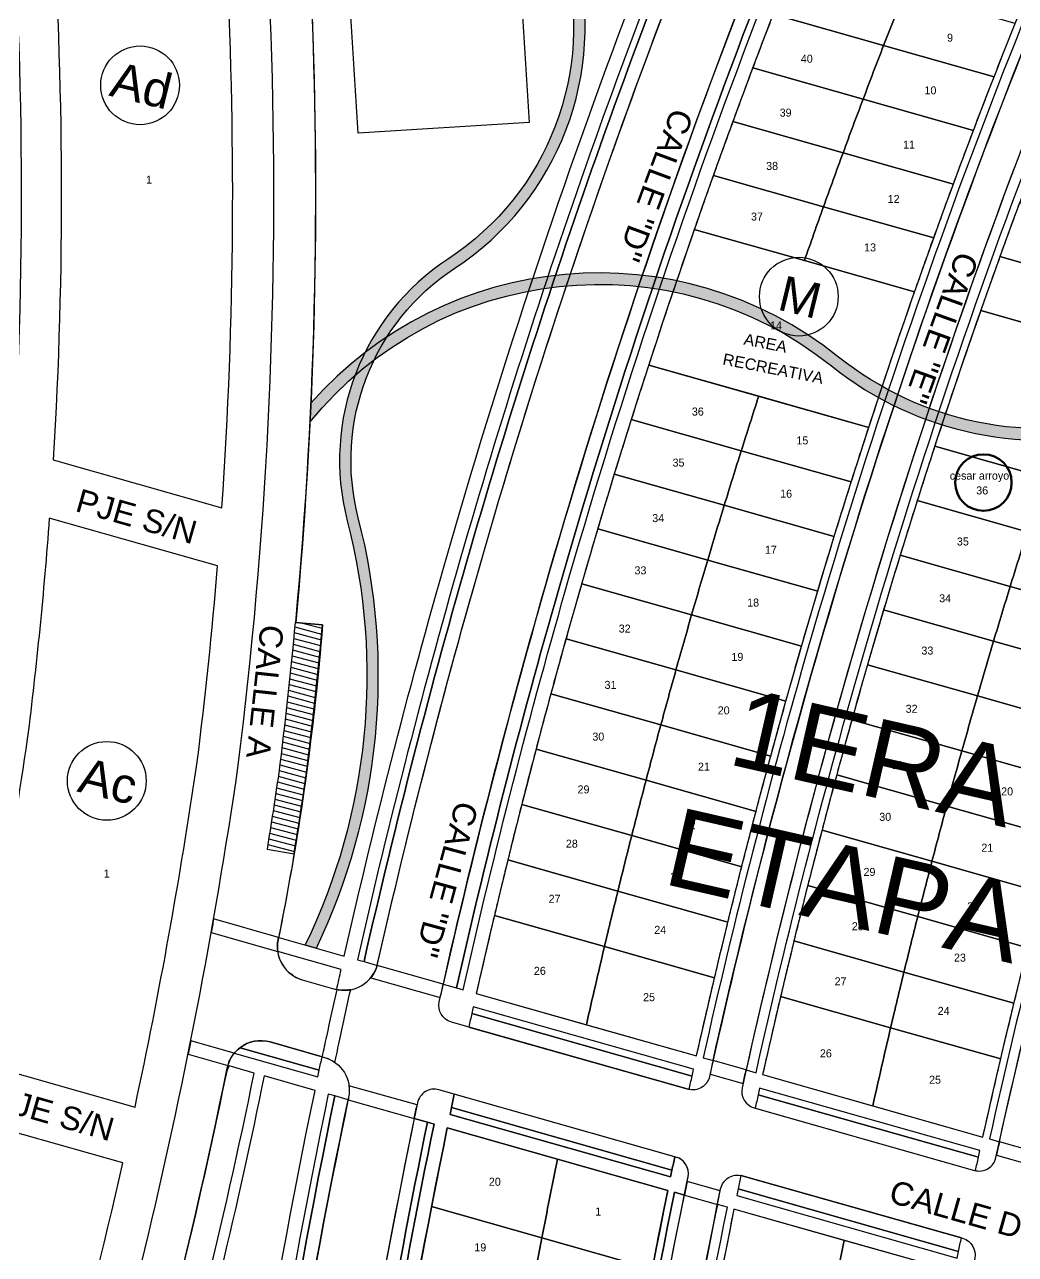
# Model space of a CAD drawing. Header units: millimetres. Extents: x 547073 to 557369, y 9424164 to 9429566.
# Drawn here: x 548640 to 548813.4, y 9428079.8 to 9428295 of the extents above; entities that cross this region are included whole.
import ezdxf

# ---------------------------------------------------------------- set-up
doc = ezdxf.new("R2010")
doc.units = ezdxf.units.MM
for name, color, linetype, lineweight in [('hatch', 252, 'Continuous', 0), ('MANZANAS', 1, 'Continuous', 30), ('polilinea lote', 201, 'Continuous', 25), ('trazado manzanas', 6, 'Continuous', 25)]:
    doc.layers.add(name, color=color, linetype=linetype, lineweight=lineweight)
for name, color, linetype in [('lineas limite cuadrantes', 7, 'Continuous'), ('lotes verdes', 84, 'Continuous'), ('NUMERACION', 1, 'Continuous'), ('TEXTO', 5, 'Continuous'), ('TEXTO-CATASTRO', 12, 'Continuous'), ('trazado vias 2', 9, 'Continuous')]:
    doc.layers.add(name, color=color, linetype=linetype)
doc.styles.add('KBYOZ', font='micross.ttf')
doc.styles.add('ROMANS', font='romans.shx', dxfattribs={"width": 1.1})

msp = doc.modelspace()

# ---------------------------------------------------------------- hatches: boundary and pattern name
at = {"layer": 'hatch'}
h = msp.add_hatch(color=256, dxfattribs=at)
h.dxf.hatch_style = 1
h.paths.add_polyline_path([(548773.815, 9428878.661, -0.1577477), (548791.511, 9428933.407, 0.0719773), (548801.284, 9428952.095, -0.1800297), (548799.596, 9428953.332, -0.0741071), (548789.89, 9428934.578, 0.1577477), (548771.815, 9428878.661, -0.0758209), (548765.852, 9428839.49, -0.05932), (548753.158, 9428811.133, 0.1424323), (548737.769, 9428752.449, 0.0166755), (548738.491, 9428740.395, 0.0859777), (548747.474, 9428707.261, -0.3062155), (548740.077, 9428660.848, 0.2473099), (548727.801, 9428616.044, -0.2519539), (548713.317, 9428564.942, 0.2519539), (548700.762, 9428520.645, -0.1879803), (548692.993, 9428470.657, 0.147332), (548686.805, 9428443.332), (548687.95, 9428436.147, 0.1613815), (548698.931, 9428414.949, 0.0854471), (548731.107, 9428392.826, -0.4558863), (548742.099, 9428355.094, 0.2105839), (548734.489, 9428306.996, -0.3226905), (548714.183, 9428254.029, 0.3212608), (548696.474, 9428208.191, -0.1777338), (548689.119, 9428133.977), (548691.072, 9428133.423, 0.1769096), (548698.41, 9428208.691, -0.3212608), (548715.28, 9428252.356, 0.3226905), (548736.423, 9428307.507, -0.2105839), (548743.781, 9428354.011, 0.4558863), (548731.945, 9428394.642, -0.0854471), (548700.327, 9428416.381, -0.1613815), (548689.925, 9428436.462), (548688.78, 9428443.646, -0.1457594), (548694.723, 9428469.653, 0.1879803), (548702.715, 9428521.077, -0.2519539), (548714.753, 9428563.55, 0.2519539), (548729.754, 9428616.476, -0.2473099), (548741.537, 9428659.481, 0.3062155), (548749.286, 9428708.106, -0.0859777), (548740.482, 9428740.582, -0.0166755), (548739.768, 9428752.502, -0.1424323), (548754.874, 9428810.106, 0.05932), (548767.762, 9428838.894, 0.0758209)])
h = msp.add_hatch(color=256, dxfattribs=at)
h.dxf.hatch_style = 1
h.paths.add_polyline_path([(548834.205, 9428224.441, -0.1745821), (548875.54, 9428221.354, 0.1049828), (548894.384, 9428217.317, -0.0853983), (548913.777, 9428213.943), (548939.896, 9428206.577), (548940.576, 9428208.463), (548914.385, 9428215.85, 0.0851118), (548894.387, 9428219.317, -0.1049828), (548876.356, 9428223.18, 0.1745821), (548833.669, 9428226.368, -0.2409021), (548782.47, 9428236.836, 0.4007419), (548690.067, 9428228.701, -0.0010228), (548689.91, 9428225.414, -0.4122475), (548781.221, 9428235.274, 0.2409021)])
at = {"layer": 'trazado vias 2'}
h = msp.add_hatch(dxfattribs=at)
h.set_pattern_fill('_USER', color=256, angle=345.01637, pattern_type=0)
h.set_pattern_definition([(345.01637, (544560.1004, 9424947.4501), (0.25854305, 0.96599974), [])])
edge = h.paths.add_edge_path()
edge.add_line((548692.148, 9428189.973), (548687.368, 9428190.416))
edge.add_arc((547880.087, 9428265.197), 810.737, 352.830143, 354.70764, ccw=False)
edge.add_arc((547741.071, 9428302.335), 953.5, 350.849811, 351.658466, ccw=False)
edge.add_line((548682.438, 9428150.707), (548687.177, 9428149.943))
edge.add_arc((547741.071, 9428302.335), 958.3, 350.849811, 351.6614)
edge.add_arc((547880.087, 9428265.197), 815.537, 352.826694, 354.70764)
edge = h.paths.add_edge_path()
edge.add_line((548660.726, 9428032.938), (548656.12, 9428034.288))
edge.add_arc((547302.257, 9428436.964), 1412.477, 342.451354, 343.43607, ccw=False)
edge.add_line((548649, 9428011.08), (548653.577, 9428009.635))
edge.add_arc((547302.472, 9428436.895), 1417.052, 342.451449, 343.437046)

# ---------------------------------------------------------------- linework, layer by layer
at = {"color": 1, "lineweight": 100}
msp.add_circle((548807.8, 9428214.861), 4.944, dxfattribs=at)
at = {"layer": 'lotes verdes'}
for points in [[(548795.763, 9428248.226), (548757.211, 9428259.153, 0.0051733), (548749.231, 9428235.43), (548787.744, 9428224.514, -0.0053506)], [(548845.892, 9428234.026), (548807.333, 9428244.955, 0.0054079), (548799.298, 9428221.24), (548837.814, 9428210.323, -0.005602)]]:
    msp.add_lwpolyline(points, format="xyb", close=True, dxfattribs=at)
at = {"layer": 'MANZANAS'}
for centre in [(548660.212, 9428284.366), (548775.504, 9428247.398), (548654.397, 9428162.679)]:
    msp.add_circle(centre, 6.888, dxfattribs=at)
at = {"layer": 'polilinea lote'}
msp.add_lwpolyline([(548696.515, 9428305.936), (548726.458, 9428307.784), (548728.306, 9428277.841), (548698.363, 9428275.993)], close=True, dxfattribs=at)
for points in [[(548794.012, 9428300.692), (548774.672, 9428306.174, 0.0020764), (548771.019, 9428296.815), (548790.343, 9428291.338, -0.0021116)], [(548794.012, 9428300.692, 0.0021116), (548790.343, 9428291.338), (548809.671, 9428285.86, -0.0021481), (548813.356, 9428295.209)], [(548790.343, 9428291.338), (548771.019, 9428296.815, 0.0020748), (548767.446, 9428287.434), (548786.757, 9428281.961, -0.00211)], [(548809.671, 9428285.86), (548790.343, 9428291.338, 0.00211), (548786.757, 9428281.961), (548806.07, 9428276.487, -0.0021463)], [(548786.757, 9428281.961), (548767.446, 9428287.434, 0.0020734), (548763.954, 9428278.03), (548783.252, 9428272.56, -0.0021085)], [(548786.757, 9428281.961, 0.0021085), (548783.252, 9428272.56), (548802.551, 9428267.09, -0.0021448), (548806.07, 9428276.487)], [(548783.252, 9428272.56), (548763.954, 9428278.03, 0.0020721), (548760.543, 9428268.603), (548779.828, 9428263.136, -0.0021071)], [(548802.551, 9428267.09), (548783.252, 9428272.56, 0.0021071), (548779.828, 9428263.136), (548799.116, 9428257.67, -0.0021433)], [(548779.828, 9428263.136), (548760.543, 9428268.603, 0.0020709), (548757.211, 9428259.153), (548776.487, 9428253.69, -0.0021059)], [(548833.435, 9428258.337), (548814.132, 9428263.808, 0.0021657), (548810.689, 9428254.39), (548829.979, 9428248.922, -0.002204)], [(548779.828, 9428263.136, 0.0021059), (548776.487, 9428253.69), (548795.763, 9428248.226, -0.002142), (548799.116, 9428257.67)], [(548795.763, 9428248.226), (548776.487, 9428253.69), (548757.211, 9428259.153, 0.0051733), (548749.231, 9428235.43), (548768.487, 9428229.972), (548787.744, 9428224.514, -0.0053506)], [(548810.689, 9428254.39, 0.0021627), (548807.333, 9428244.955), (548826.612, 9428239.491, -0.0022009), (548829.979, 9428248.922)], [(548826.612, 9428239.491), (548807.333, 9428244.955, 0.0054079), (548799.298, 9428221.24), (548818.556, 9428215.781), (548837.814, 9428210.323, -0.005602), (548845.892, 9428234.026)], [(548768.487, 9428229.972), (548749.231, 9428235.43, 0.002068), (548746.179, 9428225.901), (548765.43, 9428220.445, -0.0021028)], [(548787.744, 9428224.514), (548768.487, 9428229.972, 0.0021028), (548765.43, 9428220.445), (548784.681, 9428214.989, -0.0021388)], [(548765.43, 9428220.445), (548746.179, 9428225.901, 0.0020675), (548743.206, 9428216.35), (548762.453, 9428210.895, -0.0021023)], [(548784.681, 9428214.989), (548765.43, 9428220.445, 0.0021023), (548762.453, 9428210.895), (548781.699, 9428205.44, -0.0021383)], [(548818.556, 9428215.781), (548799.298, 9428221.24, 0.002161), (548796.231, 9428211.715), (548815.483, 9428206.258, -0.0021991)], [(548762.453, 9428210.895), (548743.206, 9428216.35, 0.0020672), (548740.313, 9428206.776), (548759.557, 9428201.322, -0.0021019)], [(548815.483, 9428206.258), (548796.231, 9428211.715, 0.0021605), (548793.248, 9428202.167), (548812.494, 9428196.712, -0.0021985)], [(548781.699, 9428205.44), (548762.453, 9428210.895, 0.0021019), (548759.557, 9428201.322), (548778.801, 9428195.867, -0.0021379)], [(548759.557, 9428201.322), (548740.313, 9428206.776, 0.0019584), (548737.645, 9428197.684, 0.0001041), (548737.5, 9428197.179), (548756.742, 9428191.726, -0.0000844), (548756.858, 9428192.128, -0.0020136)], [(548834.735, 9428200.802), (548815.483, 9428206.258, 0.0021985), (548812.494, 9428196.712), (548831.742, 9428191.256, -0.0022378)], [(548778.801, 9428195.867), (548759.557, 9428201.322, 0.0020136), (548756.858, 9428192.128, 0.0000844), (548756.742, 9428191.726), (548775.984, 9428186.272, -0.0000641), (548776.071, 9428186.572, -0.0020708)], [(548812.494, 9428196.712), (548793.248, 9428202.167, 0.00216), (548790.347, 9428192.595), (548809.591, 9428187.141, -0.002198)], [(548756.742, 9428191.726), (548737.5, 9428197.179, 0.0019836), (548734.764, 9428187.561), (548754.006, 9428182.107, -0.0020156)], [(548831.742, 9428191.256), (548812.494, 9428196.712, 0.002198), (548809.591, 9428187.141), (548828.835, 9428181.686, -0.0022374)], [(548809.591, 9428187.141), (548790.347, 9428192.595, 0.002106), (548787.599, 9428183.239, 0.0000516), (548787.53, 9428182.999), (548806.772, 9428177.546, -0.0021978)], [(548756.742, 9428191.726, 0.0020156), (548754.006, 9428182.107), (548773.248, 9428176.653, -0.0020486), (548775.984, 9428186.272)], [(548754.006, 9428182.107), (548734.764, 9428187.561, 0.0019836), (548732.105, 9428177.921), (548751.348, 9428172.467, -0.0020156)], [(548809.591, 9428187.141, 0.0021978), (548806.772, 9428177.546), (548826.014, 9428172.092, -0.0022371), (548828.835, 9428181.686)], [(548773.248, 9428176.653), (548754.006, 9428182.107, 0.0020156), (548751.348, 9428172.467), (548770.591, 9428167.013, -0.0020486)], [(548806.772, 9428177.546), (548787.53, 9428182.999, 0.0020689), (548784.794, 9428173.381), (548804.036, 9428167.927, -0.0021038)], [(548751.348, 9428172.467), (548732.105, 9428177.921, 0.0019838), (548729.522, 9428168.259), (548748.767, 9428162.804, -0.0020158)], [(548826.014, 9428172.092), (548806.772, 9428177.546, 0.0021038), (548804.036, 9428167.927), (548823.278, 9428162.473, -0.0021398)], [(548804.036, 9428167.927), (548784.794, 9428173.381, 0.002069), (548782.137, 9428163.74), (548801.38, 9428158.286, -0.0021038)], [(548770.591, 9428167.013), (548751.348, 9428172.467, 0.0020158), (548748.767, 9428162.804), (548768.013, 9428157.349, -0.0020488)], [(548748.767, 9428162.804), (548729.522, 9428168.259, 0.0019841), (548727.015, 9428158.575), (548746.264, 9428153.12, -0.0020161)], [(548823.278, 9428162.473), (548804.036, 9428167.927, 0.0021038), (548801.38, 9428158.286), (548820.624, 9428152.832, -0.0021398)], [(548748.767, 9428162.804, 0.0020161), (548746.264, 9428153.12), (548765.513, 9428147.664, -0.0020492), (548768.013, 9428157.349)], [(548801.38, 9428158.286), (548782.137, 9428163.74, 0.0020692), (548779.56, 9428154.077), (548798.806, 9428148.622, -0.002104)], [(548746.264, 9428153.12), (548727.015, 9428158.575, 0.0019845), (548724.585, 9428148.87), (548743.839, 9428143.413, -0.0020165)], [(548820.624, 9428152.832), (548801.38, 9428158.286, 0.002104), (548798.806, 9428148.622), (548818.052, 9428143.167, -0.00214)], [(548798.806, 9428148.622), (548779.56, 9428154.077, 0.0020695), (548777.063, 9428144.39), (548796.313, 9428138.934, -0.0021044)], [(548765.513, 9428147.664), (548746.264, 9428153.12, 0.0020165), (548743.839, 9428143.413), (548763.093, 9428137.956, -0.0020496)], [(548743.839, 9428143.413), (548724.585, 9428148.87, 0.0019851), (548722.231, 9428139.144), (548741.491, 9428133.685, -0.0020171)], [(548818.052, 9428143.167), (548798.806, 9428148.622, 0.0021044), (548796.313, 9428138.934), (548815.563, 9428133.478, -0.0021404)], [(548763.093, 9428137.956), (548743.839, 9428143.413, 0.0020171), (548741.491, 9428133.685), (548760.751, 9428128.226, -0.0020502)], [(548796.313, 9428138.934), (548777.063, 9428144.39, 0.00207), (548774.646, 9428134.682), (548793.901, 9428129.224, -0.0021049)], [(548741.491, 9428133.685), (548722.231, 9428139.144, 0.0027803), (548719.064, 9428125.49), (548738.335, 9428120.028, -0.0028252)], [(548815.563, 9428133.478), (548796.313, 9428138.934, 0.0021049), (548793.901, 9428129.224), (548813.156, 9428123.767, -0.002141)], [(548793.901, 9428129.224), (548774.646, 9428134.682, 0.0020706), (548772.308, 9428124.95), (548791.569, 9428119.491, -0.0021055)], [(548760.751, 9428128.226), (548741.491, 9428133.685, 0.0028252), (548738.335, 9428120.028), (548757.606, 9428114.566, -0.0028716)], [(548793.901, 9428129.224, 0.0021055), (548791.569, 9428119.491), (548810.832, 9428114.032, -0.0021416), (548813.156, 9428123.767)], [(548772.308, 9428124.95, 0.0029002), (548769.169, 9428111.288), (548788.442, 9428105.826, -0.0029491), (548791.569, 9428119.491)], [(548791.569, 9428119.491, 0.0029491), (548788.442, 9428105.826), (548807.716, 9428100.363, -0.0029998), (548810.832, 9428114.032)], [(548733.28, 9428096.515), (548713.986, 9428101.984, 0.0027856), (548711.227, 9428088.214), (548730.539, 9428082.741, -0.0028308)], [(548752.576, 9428091.046), (548733.28, 9428096.515, 0.0028308), (548730.539, 9428082.741), (548749.853, 9428077.267, -0.0028775)], [(548730.539, 9428082.741), (548711.227, 9428088.214, 0.0019913), (548709.35, 9428078.352), (548728.675, 9428072.875, -0.0020237)], [(548783.453, 9428082.295), (548764.154, 9428087.765, 0.0029063), (548761.442, 9428073.982), (548780.759, 9428068.507, -0.0029555)], [(548749.853, 9428077.267), (548730.539, 9428082.741, 0.0020237), (548728.675, 9428072.875), (548748.003, 9428067.397, -0.0020571)], [(548802.754, 9428076.824), (548783.453, 9428082.295, 0.0029555), (548780.759, 9428068.507), (548800.08, 9428063.031, -0.0030065)]]:
    msp.add_lwpolyline(points, format="xyb", close=True, dxfattribs=at)
at = {"layer": 'trazado manzanas'}
for points in [[(548785.145, 9428390.514), (548675.606, 9428421.56, -0.0398586), (548690.384, 9428294.395, -0.0322622), (548687.465, 9428190.407), (548692.148, 9428189.973, -0.0295909), (548684.614, 9428136.068, 0.0248186), (548684.496, 9428135.283), (548695.941, 9428132.043, -0.0145389), (548714.591, 9428204.354, -0.0404124)], [(548847.636, 9428372.802), (548808.568, 9428383.875, 0.0412501), (548737.645, 9428197.684, 0.0147901), (548719.064, 9428125.49), (548757.606, 9428114.566, -0.015232), (548776.071, 9428186.572, -0.042723)], [(548898.488, 9428358.389), (548859.364, 9428369.478, 0.043185), (548787.599, 9428183.239, 0.0153702), (548769.169, 9428111.288), (548807.716, 9428100.363, -0.0158517), (548826.025, 9428172.127, -0.0447983)], [(548675.219, 9428309), (548644.626, 9428317.671, -0.0322826), (548645.019, 9428218.818), (548674.54, 9428210.451, 0.0309689)], [(548673.773, 9428200.274), (548644.333, 9428208.618, -0.0126631), (548640.488, 9428169.999, -0.0156989), (548630.412, 9428113.822), (548659.338, 9428105.623, 0.0163233), (548670.216, 9428165.951, 0.0108343)], [(548690.835, 9428108.545), (548681.928, 9428111.07, -0.0180555), (548665.675, 9428043.684, -0.0123085), (548651.863, 9427998.606), (548672.281, 9427992.819, -0.0228257)], [(548657.188, 9428095.839), (548628.28, 9428104.032, -0.0253714), (548603.631, 9428015.187), (548632.523, 9428006.998, 0.0245599)], [(548752.576, 9428091.046), (548713.986, 9428101.984, 0.0219798), (548696.417, 9427992.63), (548735.421, 9427981.575, -0.0227114)], [(548802.754, 9428076.824), (548764.154, 9428087.765, 0.0205491), (548748.433, 9427989.736), (548787.422, 9427978.686, -0.0212636)]]:
    msp.add_lwpolyline(points, format="xyb", close=True, dxfattribs=at)
at = {"layer": 'trazado vias 2'}
for points in [[(548593.35, 9428007.707), (548633.522, 9427996.321, 0.399363), (548637.181, 9427998.243, 0.0454032), (548677.35, 9428164.979, 0.0753349), (548671.25, 9428405.673, -0.0053732), (548666.188, 9428428.791, 0.2793973), (548664.069, 9428431.067), (548618.141, 9428444.084)], [(548698.931, 9428414.949, 0.0854471), (548731.107, 9428392.826, -0.4558863), (548742.099, 9428355.094, 0.2105839), (548734.489, 9428306.996, -0.3226905), (548714.183, 9428254.029, 0.3212608), (548696.474, 9428208.191, -0.1777338), (548689.119, 9428133.977), (548691.072, 9428133.423, 0.1769096), (548698.41, 9428208.691, -0.3212608), (548715.28, 9428252.356, 0.3226905), (548736.423, 9428307.507, -0.2105839), (548743.781, 9428354.011, 0.4558863), (548731.945, 9428394.642, -0.0854471), (548700.327, 9428416.381, -0.1613815)], [(548742.647, 9427952.231, 0.221939), (548741.382, 9427950.03, 0.0077903), (548738.776, 9427912.375, 0.3504017), (548740.954, 9427909.329), (548780.447, 9427898.135, 0.4834315), (548784.262, 9427900.884, -0.0142), (548789.165, 9427966.881, 0.3642264), (548786.999, 9427970.075), (548741.134, 9427983.074, -0.3675284), (548738.972, 9427986.302, -0.0222825), (548756.118, 9428093.387, 0.3930296), (548753.997, 9428096.88), (548712.521, 9428108.635, 0.4349809), (548708.766, 9428106.362, 0.0356249), (548684.583, 9427927.765, 0.3531679), (548686.759, 9427924.689), (548729.119, 9427912.683, 0.4803557), (548732.933, 9427915.402)], [(548737.554, 9427989.702, -0.0209877), (548753.733, 9428090.718), (548755.47, 9428090.226, -0.0006628), (548756.118, 9428093.387, 0.4138536), (548753.789, 9428096.931, 0.0004913), (548753.301, 9428094.582, 0.0002465), (548753.058, 9428093.404), (548714.473, 9428104.34, -0.0002386), (548714.719, 9428105.518, -0.0004772), (548715.214, 9428107.872), (548712.521, 9428108.635, 0.4349809), (548708.766, 9428106.362, 0.000552), (548708.198, 9428103.624), (548710.513, 9428102.968), (548711.67, 9428102.64, 0.035046), (548688.168, 9427927.408)], [(548696.417, 9427992.63, -0.0219798), (548713.986, 9428101.984), (548752.576, 9428091.046, 0.0227114), (548735.421, 9427981.575)], [(548696.417, 9427992.63, -0.0219798), (548713.986, 9428101.984), (548752.576, 9428091.046, 0.0227114), (548735.421, 9427981.575)], [(548737.554, 9427989.702, -0.0209877), (548753.733, 9428090.718), (548755.47, 9428090.226)]]:
    msp.add_lwpolyline(points, format="xyb", dxfattribs=at)
for points in [[(548671.25, 9428405.673, -0.0053732), (548666.188, 9428428.791, 0.2793973), (548664.069, 9428431.067), (548618.141, 9428444.084, 0.0105256), (548627.92, 9428396.871, -0.0748231), (548633.552, 9428170.943, -0.0466945), (548593.671, 9428007.616), (548633.522, 9427996.321, 0.399363), (548637.181, 9427998.243, 0.0454032), (548677.35, 9428164.979, 0.0753349)], [(548675.248, 9428423.357, -0.072894), (548687.399, 9428190.413), (548692.148, 9428189.973, -0.0302647), (548684.368, 9428134.853, 0.3922783), (548688.612, 9428127.884), (548694.305, 9428126.271, 0.4297779), (548701.792, 9428130.714, -0.0145382), (548720.354, 9428202.684, -0.0411351), (548792.088, 9428391.137, 0.4648529), (548790.199, 9428395.318), (548679.008, 9428426.832, 0.5608784)], [(548785.145, 9428390.514), (548675.606, 9428421.56, -0.0398586), (548690.384, 9428294.395, -0.0322622), (548687.465, 9428190.407), (548692.148, 9428189.973, -0.0295909), (548684.614, 9428136.068, 0.0248186), (548684.496, 9428135.283), (548695.941, 9428132.043, -0.0145389), (548714.591, 9428204.354, -0.0404124)], [(548756.134, 9428108.747), (548714.696, 9428120.491, -0.397875), (548712.587, 9428124.032, -0.0153528), (548731.882, 9428199.35, -0.0417419), (548804.188, 9428388.618, 0.0002082), (548804.251, 9428388.749, -0.3648742), (548807.774, 9428390.337), (548849.789, 9428378.428, -0.4675756), (548851.666, 9428374.224, 0.0433757), (548778.953, 9428185.739, 0.0158477), (548759.881, 9428110.984, -0.4313297)], [(548805.053, 9428384.871), (548802.711, 9428385.535, 0.0410377), (548731.882, 9428199.35, 0.0147262), (548713.283, 9428127.128), (548715.596, 9428126.473, -0.0147517), (548734.187, 9428198.684, -0.0411224)], [(548805.053, 9428384.871, 0.0411224), (548734.187, 9428198.684, 0.0147517), (548715.596, 9428126.473), (548716.752, 9428126.145, -0.0147645), (548735.34, 9428198.35, -0.0411649), (548806.225, 9428384.539)], [(548810.001, 9428096.787, -0.0164949), (548828.906, 9428171.294, -0.0454825), (548902.532, 9428359.781, 0.4701405), (548900.667, 9428364.008), (548861.523, 9428375.102, 0.3622621), (548858.013, 9428373.539, 0.0438447), (548784.717, 9428184.072, 0.0159921), (548765.588, 9428109.002, 0.3971349), (548767.699, 9428105.469), (548806.252, 9428094.542, 0.4320974)], [(548850.567, 9428371.971), (548848.808, 9428372.47, 0.0427688), (548777.224, 9428186.239, 0.0152457), (548758.762, 9428114.238), (548760.497, 9428113.746, -0.0152663), (548778.953, 9428185.739, -0.0428376)], [(548766.279, 9428112.108), (548768.013, 9428111.616, -0.0153563), (548786.446, 9428183.572, -0.0431384), (548858.191, 9428369.811), (548856.432, 9428370.309, 0.0430686), (548784.717, 9428184.072, 0.0153354)], [(548810.608, 9428099.544, -0.0158891), (548828.906, 9428171.294, -0.044924), (548901.425, 9428357.557), (548899.663, 9428358.056, 0.0448485), (548827.177, 9428171.794, 0.0158666), (548808.873, 9428100.035)], [(548767.879, 9428343.357), (548766.775, 9428343.827, 0.0302335), (548716.895, 9428203.684, 0.014563), (548698.253, 9428131.388), (548699.409, 9428131.06, -0.0145754), (548718.048, 9428203.35, -0.0302335)], [(548770.087, 9428342.418), (548767.879, 9428343.357, 0.0302335), (548718.048, 9428203.35, 0.0145754), (548699.409, 9428131.06), (548701.722, 9428130.405, -0.0146003), (548720.354, 9428202.684, -0.0302335)], [(548939.896, 9428206.577), (548940.576, 9428208.463), (548914.385, 9428215.85, 0.0851118), (548894.387, 9428219.317, -0.1049828), (548876.356, 9428223.18, 0.1745821), (548833.669, 9428226.368, -0.2409021), (548782.47, 9428236.836, 0.4007419), (548690.067, 9428228.701, -0.0010228), (548689.91, 9428225.414, -0.4122475), (548781.221, 9428235.274, 0.2409021), (548834.205, 9428224.441, -0.1745821), (548875.54, 9428221.354, 0.1049828), (548894.384, 9428217.317, -0.0853983), (548913.777, 9428213.943)], [(548692.148, 9428189.973), (548687.368, 9428190.416, -0.0081923), (548684.485, 9428164.008, -0.0035284), (548682.438, 9428150.707), (548687.177, 9428149.943, 0.0035412), (548689.241, 9428163.36, 0.0082074)], [(548673.085, 9428138.521, -0.0006373), (548672.664, 9428136.146), (548684.303, 9428132.847, -0.0842104), (548684.368, 9428134.853, 0.0002464), (548684.459, 9428135.298)], [(548695.411, 9428129.699), (548684.303, 9428132.847, 0.2018754), (548686.671, 9428128.84, -0.0000198), (548686.712, 9428128.927, 0.0174143), (548687.114, 9428128.541, 0.0684597), (548688.612, 9428127.884), (548694.305, 9428126.271, 0.0137964), (548694.626, 9428126.189, -0.0007001)], [(548701.714, 9428130.407, -0.1032437), (548700.577, 9428128.235), (548712.755, 9428124.783, -0.0004745), (548713.283, 9428127.128)], [(548697.076, 9428126.152, -0.1031947), (548694.626, 9428126.189, 0.0016357), (548692.83, 9428117.98, 0.0007064), (548692.071, 9428114.431), (548692.471, 9428114.318, -0.0857315), (548694.312, 9428113.435, -0.0008057), (548695.176, 9428117.475, -0.0017322)], [(548718.274, 9428121.972, 0.0004768), (548717.753, 9428119.625), (548756.134, 9428108.747, 0.014829), (548756.307, 9428108.703, -0.0004915), (548756.822, 9428111.046)], [(548718.536, 9428123.145, 0.0002384), (548718.274, 9428121.972), (548756.822, 9428111.046, -0.0002462), (548757.082, 9428112.22)], [(548692.471, 9428114.318, -0.3934035), (548696.709, 9428107.326, 0.0230625), (548678.106, 9427990.938, -0.4630459), (548670.508, 9427985.838), (548655.911, 9427989.975, -0.4285738), (548650.511, 9428000.226, 0.0049921), (548653.577, 9428009.635), (548649, 9428011.08, 0.0274845), (548675.469, 9428112.429, -0.4365565), (548682.985, 9428117.007)], [(548669.086, 9428117.204, -0.000636), (548668.612, 9428114.844), (548675.576, 9428112.87, -0.1032437), (548676.712, 9428115.042)], [(548692.071, 9428114.431), (548682.985, 9428117.007, 0.236068), (548677.712, 9428116.006), (548691.573, 9428112.078, -0.0004682)], [(548677.712, 9428116.006, 0.0580612), (548676.712, 9428115.042), (548691.326, 9428110.901, -0.0002341), (548691.573, 9428112.078)], [(548680.191, 9428111.562), (548675.801, 9428112.806, 0.0625727), (548675.16, 9428110.917, -0.0207115), (548656.12, 9428034.288), (548660.726, 9428032.938, 0.0211399)], [(548766.279, 9428112.108), (548760.497, 9428113.746, 0.0004937), (548759.974, 9428111.4), (548765.756, 9428109.761, -0.0004961)], [(548690.835, 9428108.545), (548681.928, 9428111.07, -0.0180555), (548665.675, 9428043.684, -0.0123085), (548651.863, 9427998.606), (548672.281, 9427992.819, -0.0228257)], [(548696.78, 9428109.355, -0.0851922), (548696.709, 9428107.326, 0.0000841), (548696.622, 9428106.905), (548708.198, 9428103.624, -0.000475), (548708.686, 9428105.98)], [(548768.647, 9428108.942, 0.0002487), (548768.388, 9428107.768), (548806.942, 9428096.841, -0.0002572), (548807.199, 9428098.015)], [(548694.307, 9428107.561), (548693.15, 9428107.889, 0.0228691), (548674.621, 9427992.156), (548675.791, 9427991.824, -0.0228908)], [(548696.622, 9428106.905), (548694.307, 9428107.561, 0.0228908), (548675.791, 9427991.824), (548678.131, 9427991.161, -0.0229344)], [(548715.214, 9428107.872, 0.0004772), (548714.719, 9428105.518), (548753.301, 9428094.582, -0.0004929), (548753.79, 9428096.938)], [(548768.388, 9428107.768, 0.0004974), (548767.872, 9428105.42), (548806.252, 9428094.542, 0.0154899), (548806.432, 9428094.497, -0.0005133), (548806.942, 9428096.841)], [(548714.719, 9428105.518, 0.0002386), (548714.473, 9428104.34), (548753.058, 9428093.404, -0.0002465), (548753.301, 9428094.582)], [(548710.513, 9428102.968), (548708.198, 9428103.624, 0.0349441), (548684.624, 9427928.412), (548686.987, 9427927.743, -0.035012)], [(548711.67, 9428102.64), (548710.513, 9428102.968, 0.035012), (548686.987, 9427927.743), (548688.168, 9427927.408, -0.035046)], [(548816.39, 9428097.905), (548810.608, 9428099.544, 0.0005158), (548810.09, 9428097.196), (548815.873, 9428095.557, -0.0005184)], [(548804.166, 9428082.66, -0.3920922), (548806.288, 9428079.178, 0.0219077), (548790.403, 9427978.349, -0.4630239), (548786.603, 9427975.8), (548747.615, 9427986.85, -0.3685832), (548745.454, 9427990.089, -0.0211718), (548761.817, 9428091.316, -0.4359353), (548765.574, 9428093.598)], [(548765.574, 9428093.598, 0.0180889), (548765.363, 9428093.65, 0.0004962), (548764.877, 9428091.301), (548803.468, 9428080.364, -0.000515), (548803.949, 9428082.722)], [(548755.952, 9428092.584, 0.0004942), (548755.47, 9428090.226), (548761.259, 9428088.585, -0.0004967), (548761.741, 9428090.943)], [(548764.635, 9428090.123), (548803.228, 9428079.184, -0.0002575), (548803.468, 9428080.364), (548764.877, 9428091.301, 0.0002489)], [(548755.47, 9428090.226), (548753.733, 9428090.718, 0.0209877), (548737.554, 9427989.702), (548739.309, 9427989.204, -0.0210192)], [(548762.996, 9428088.093), (548761.259, 9428088.585, 0.0204975), (548745.511, 9427990.565), (548747.264, 9427990.068, -0.0205284)]]:
    msp.add_lwpolyline(points, format="xyb", close=True, dxfattribs=at)
msp.add_lwpolyline([(548682.438, 9428150.707), (548687.177, 9428149.943)], dxfattribs=at)

# ---------------------------------------------------------------- texts
at = {"layer": 'lineas limite cuadrantes', "insert": (548745.988, 9428183.647), "char_height": 13.7592, "attachment_point": 1, "rotation": 347.11008, "style": 'ROMANS'}
msp.add_mtext_dynamic_manual_height_columns('\\pxqc;{\\fArial|b0|i0|c0|p34;1ERA ETAPA}', width=90.94521, gutter_width=6, heights=[0], dxfattribs=at)
at = {"layer": 'MANZANAS', "width": 0.000285, "attachment_point": 5, "rotation": 346.27061, "style": 'KBYOZ'}
for s, insert, char_height in [('Ad', (548660.451, 9428284.296), 6.1586), ('M', (548775.742, 9428247.329), 6.159), ('Ac', (548654.636, 9428162.609), 6.1586)]:
    msp.add_mtext(s, dxfattribs=dict(at, insert=insert, char_height=char_height))
at = {"layer": 'NUMERACION', "char_height": 1.4, "attachment_point": 1, "rotation": 0.01637}
for s, width, insert in [('9', 3.30606, (548801.443, 9428293.4)), ('40', 3.30606, (548775.852, 9428289.718)), ('10', 3.30606, (548797.492, 9428284.184)), ('39', 3.30606, (548772.151, 9428280.29)), ('11', 3.30606, (548793.755, 9428274.7)), ('38', 3.30606, (548769.788, 9428270.962)), ('12', 3.30606, (548791.053, 9428265.173)), ('37', 3.30606, (548767.137, 9428262.104)), ('13', 3.30606, (548786.929, 9428256.709)), ('14', 3.30606, (548770.475, 9428243.054)), ('36', 3.30606, (548756.786, 9428227.991)), ('15', 3.30606, (548775.082, 9428222.943)), ('35', 3.30606, (548753.408, 9428219.059)), ('cesar arroyo', 12.59758, (548801.914, 9428216.782)), ('36', 3.30606, (548806.549, 9428214.194)), ('16', 3.30606, (548772.241, 9428213.624)), ('34', 3.30606, (548749.855, 9428209.353)), ('35', 3.30606, (548803.171, 9428205.262)), ('17', 3.30606, (548769.57, 9428203.809)), ('33', 3.30606, (548746.747, 9428200.211)), ('18', 3.30606, (548766.463, 9428194.578)), ('34', 3.30606, (548800.064, 9428195.322)), ('32', 3.30606, (548743.989, 9428190.029)), ('33', 3.30606, (548796.956, 9428186.179)), ('19', 3.30606, (548763.71, 9428185.081)), ('31', 3.30606, (548741.504, 9428180.177)), ('20', 3.30606, (548761.31, 9428175.716)), ('32', 3.30606, (548794.198, 9428175.997)), ('30', 3.30606, (548739.373, 9428171.124)), ('21', 3.30606, (548757.846, 9428165.864)), ('31', 3.30606, (548791.713, 9428166.145)), ('29', 3.30606, (548736.78, 9428161.89)), ('20', 3.30606, (548810.915, 9428161.542)), ('22', 3.30606, (548755.356, 9428155.603)), ('30', 3.30606, (548789.583, 9428157.092)), ('28', 3.30606, (548734.738, 9428152.393)), ('21', 3.30606, (548807.452, 9428151.69)), ('29', 3.30606, (548786.828, 9428147.452)), ('23', 3.30606, (548753.048, 9428146.638)), ('27', 3.30606, (548731.717, 9428142.754)), ('22', 3.30606, (548804.961, 9428141.428)), ('24', 3.30606, (548750.207, 9428137.319)), ('28', 3.30606, (548784.787, 9428137.955)), ('23', 3.30606, (548802.653, 9428132.464)), ('26', 3.30606, (548729.143, 9428130.151)), ('27', 3.30606, (548781.765, 9428128.316)), ('25', 3.30606, (548748.251, 9428125.541)), ('24', 3.30606, (548799.812, 9428123.144)), ('26', 3.30606, (548779.192, 9428115.713)), ('25', 3.30606, (548798.3, 9428111.103)), ('20', 3.30606, (548721.261, 9428093.256)), ('1', 3.30606, (548739.875, 9428088.043)), ('19', 3.30606, (548718.716, 9428081.777))]:
    msp.add_mtext_dynamic_manual_height_columns(s, width=width, gutter_width=12.5, heights=[0], dxfattribs=dict(at, insert=insert))
at = {"layer": 'NUMERACION', "color": 1, "char_height": 1.4, "attachment_point": 1, "rotation": 0.01637}
for insert in [(548661.276, 9428268.56), (548653.86, 9428147.173)]:
    msp.add_mtext_dynamic_manual_height_columns('1', width=3.30606, gutter_width=12.5, heights=[0], dxfattribs=dict(at, insert=insert))
at = {"layer": 'TEXTO', "insert": (548769.271, 9428237.241), "char_height": 2.8, "width": 62.81548, "attachment_point": 5, "rotation": 348.92738, "style": 'KBYOZ'}
msp.add_mtext('{\\H0.71429x;AREA \\P\\pxqc;       RECREATIVA}^I^I      ', dxfattribs=at)
at = {"layer": 'TEXTO-CATASTRO', "char_height": 4.08, "width": 0.00000000024, "attachment_point": 5, "style": 'KBYOZ'}
for s, insert, rotation in [('CALLE "D"', (548750.383, 9428266.875), 249.67796), ('CALLE "E"', (548800.468, 9428241.929), 250.2538), ('PJE S/N', (548659.596, 9428208.924), 344.15841), ('CALLE A', (548682.07, 9428178.28), 263.79644), ('CALLE "D"', (548713.842, 9428145.442), 254.81719), ('PJE S/N', (548645.118, 9428104.485), 344.15841), ('CALLE DOCE', (548808.948, 9428086.033), 344.15841)]:
    msp.add_mtext(s, dxfattribs=dict(at, insert=insert, rotation=rotation))

doc.saveas('drawing.dxf')
